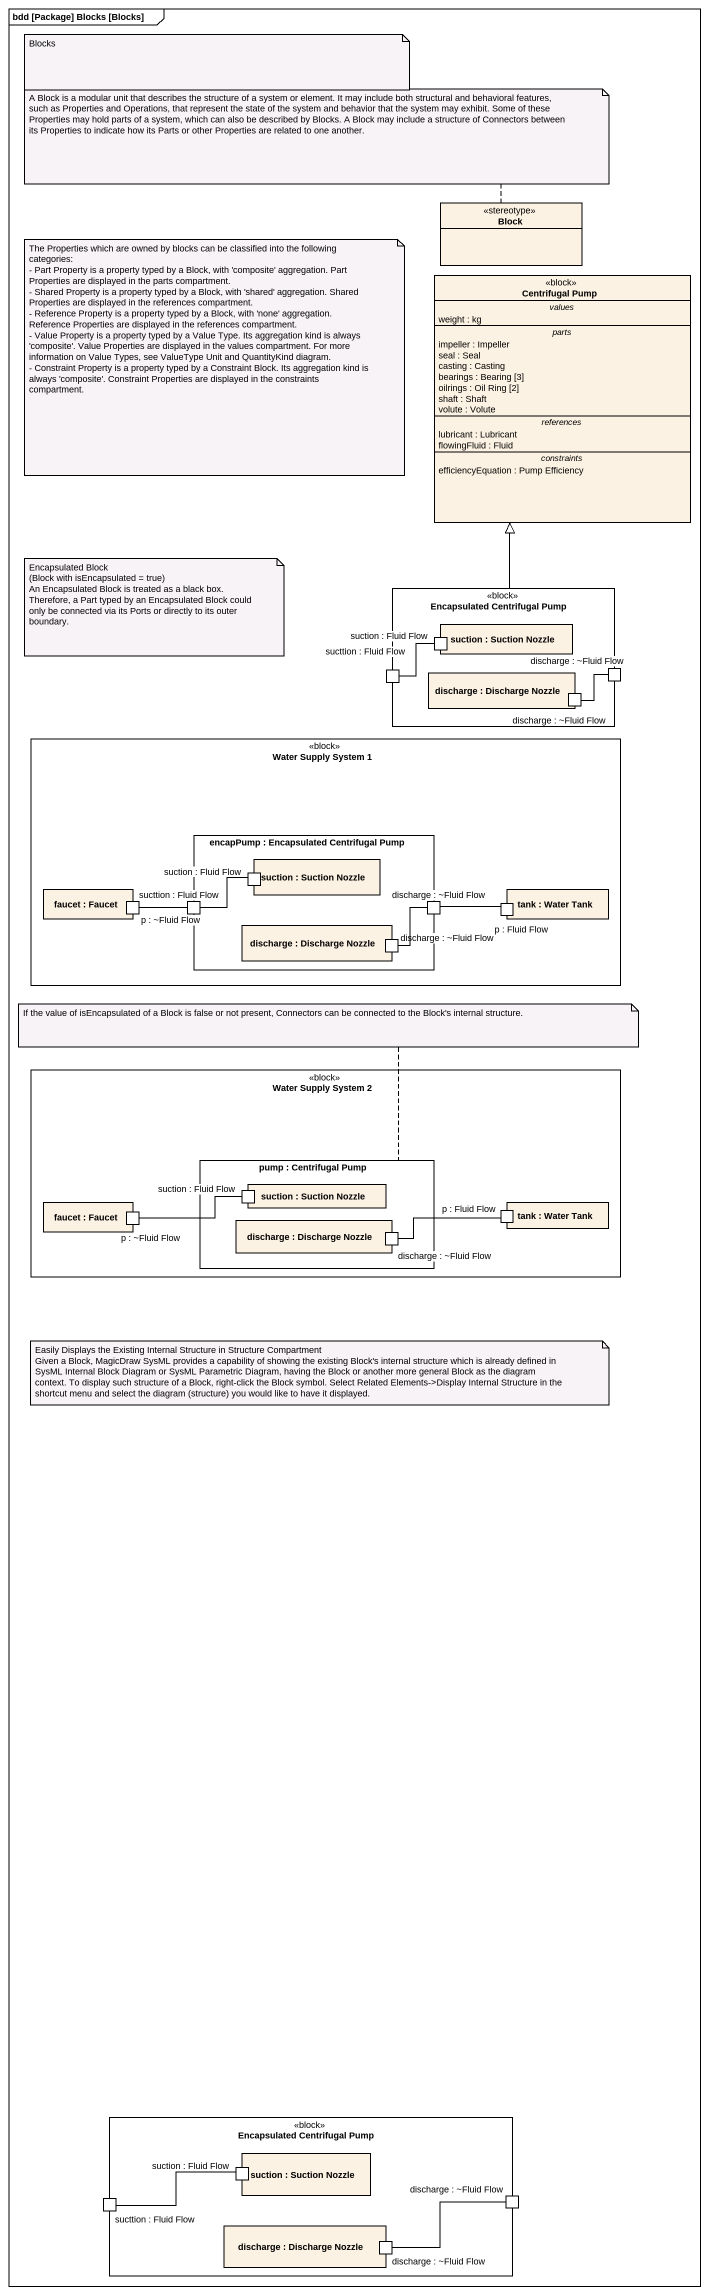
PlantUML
@startuml
mainframe bdd [Package] Blocks [Blocks]
allowmixing
hide circle
hide empty members
class Block <<stereotype>>
class "Centrifugal Pump" as Centrifugal_Pump <<block>> {
  -- values --
  weight : kg
  -- parts --
  impeller : Impeller
  seal : Seal
  casting : Casting
  bearings : Bearing [3]
  oilrings : Oil Ring [2]
  shaft : Shaft
  volute : Volute
  -- references --
  lubricant : Lubricant
  flowingFluid : Fluid
  -- constraints --
  efficiencyEquation : Pump Efficiency
}
rectangle "Encapsulated Centrifugal Pump" as Encapsulated_Centrifugal <<block>> {
  rectangle "suction : Suction Nozzle" as suction {
    port "suction : Fluid Flow" as suction_Fluid_Flow
  }
  port "sucttion : Fluid Flow" as sucttion_Fluid_Flow
  rectangle "discharge : Discharge Nozzle" as discharge {
    port "discharge : ~Fluid Flow" as discharge_Fluid_Flow_2
  }
  port "discharge : ~Fluid Flow" as discharge_Fluid_Flow
}
rectangle "Water Supply System 1" as Water_Supply_System_1 <<block>> {
  rectangle "encapPump : Encapsulated Centrifugal Pump" as encapPump {
    rectangle "suction : Suction Nozzle" as suction_2 {
      port "suction : Fluid Flow" as suction_Fluid_Flow_2
    }
    port "sucttion : Fluid Flow" as sucttion_Fluid_Flow_2
    port "discharge : ~Fluid Flow" as discharge_Fluid_Flow_3
    rectangle "discharge : Discharge Nozzle" as discharge_2 {
      port "discharge : ~Fluid Flow" as discharge_Fluid_Flow_4
    }
  }
  rectangle "faucet : Faucet" as faucet {
    port "p : ~Fluid Flow" as p_Fluid_Flow
  }
  rectangle "tank : Water Tank" as tank {
    port "p : Fluid Flow" as p_Fluid_Flow_2
  }
}
rectangle "Water Supply System 2" as Water_Supply_System_2 <<block>> {
  rectangle "pump : Centrifugal Pump" as pump {
    rectangle "suction : Suction Nozzle" as suction_3 {
      port "suction : Fluid Flow" as suction_Fluid_Flow_3
    }
    rectangle "discharge : Discharge Nozzle" as discharge_3 {
      port "discharge : ~Fluid Flow" as discharge_Fluid_Flow_5
    }
  }
  rectangle "faucet : Faucet" as faucet_2 {
    port "p : ~Fluid Flow" as p_Fluid_Flow_3
  }
  rectangle "tank : Water Tank" as tank_2 {
    port "p : Fluid Flow" as p_Fluid_Flow_4
  }
}
rectangle "Encapsulated Centrifugal Pump" as Encapsulated_Centrifugal_2 <<block>> {
  rectangle "suction : Suction Nozzle" as suction_4 {
    port "suction : Fluid Flow" as suction_Fluid_Flow_4
  }
  port "sucttion : Fluid Flow" as sucttion_Fluid_Flow_3
  rectangle "discharge : Discharge Nozzle" as discharge_4 {
    port "discharge : ~Fluid Flow" as discharge_Fluid_Flow_7
  }
  port "discharge : ~Fluid Flow" as discharge_Fluid_Flow_6
}
Encapsulated_Centrifugal -up-|> Centrifugal_Pump
sucttion_Fluid_Flow -up- suction_Fluid_Flow
discharge_Fluid_Flow_2 -up- discharge_Fluid_Flow
p_Fluid_Flow -right- sucttion_Fluid_Flow_2
sucttion_Fluid_Flow_2 -right- suction_Fluid_Flow_2
discharge_Fluid_Flow_3 -right- p_Fluid_Flow_2
discharge_Fluid_Flow_4 -up- discharge_Fluid_Flow_3
p_Fluid_Flow_3 -right- suction_Fluid_Flow_3
discharge_Fluid_Flow_5 -right- p_Fluid_Flow_4
sucttion_Fluid_Flow_3 -right- suction_Fluid_Flow_4
discharge_Fluid_Flow_7 -right- discharge_Fluid_Flow_6
note as N1
  Blocks
end note
note left of Block : A Block is a modular unit that describes the structure of a system or element. It may include both structural and behavioral features, such as Properties and Operations, that represent the state of the system and behavior that the system may exhibit. Some of these Properties may hold parts of a system, which can also be described by Blocks. A Block may include a structure of Connectors between its Properties to indicate how its Parts or other Properties are related to one another.
note as N3
  The Properties which are owned by blocks can be classified into the following categories:
  - Part Property is a property typed by a Block, with 'composite' aggregation. Part Properties are displayed in the parts compartment.
  - Shared Property is a property typed by a Block, with 'shared' aggregation. Shared Properties are displayed in the references compartment.
  - Reference Property is a property typed by a Block, with 'none' aggregation. Reference Properties are displayed in the references compartment.
  - Value Property is a property typed by a Value Type. Its aggregation kind is always 'composite'. Value Properties are displayed in the values compartment. For more information on Value Types, see ValueType Unit and QuantityKind diagram.
  - Constraint Property is a property typed by a Constraint Block. Its aggregation kind is always 'composite'. Constraint Properties are displayed in the constraints compartment.
end note
note as N4
  Encapsulated Block
  (Block with isEncapsulated = true)
  An Encapsulated Block is treated as a black box. Therefore, a Part typed by an Encapsulated Block could only be connected via its Ports or directly to its outer boundary.
end note
note top of pump : If the value of isEncapsulated of a Block is false or not present, Connectors can be connected to the Block's internal structure.
note as N6
  Easily Displays the Existing Internal Structure in Structure Compartment
  Given a Block, MagicDraw SysML provides a capability of showing the existing Block's internal structure which is already defined in SysML Internal Block Diagram or SysML Parametric Diagram, having the Block or another more general Block as the diagram context. To display such structure of a Block, right-click the Block symbol. Select Related Elements->Display Internal Structure in the shortcut menu and select the diagram (structure) you would like to have it displayed.
end note
@enduml
